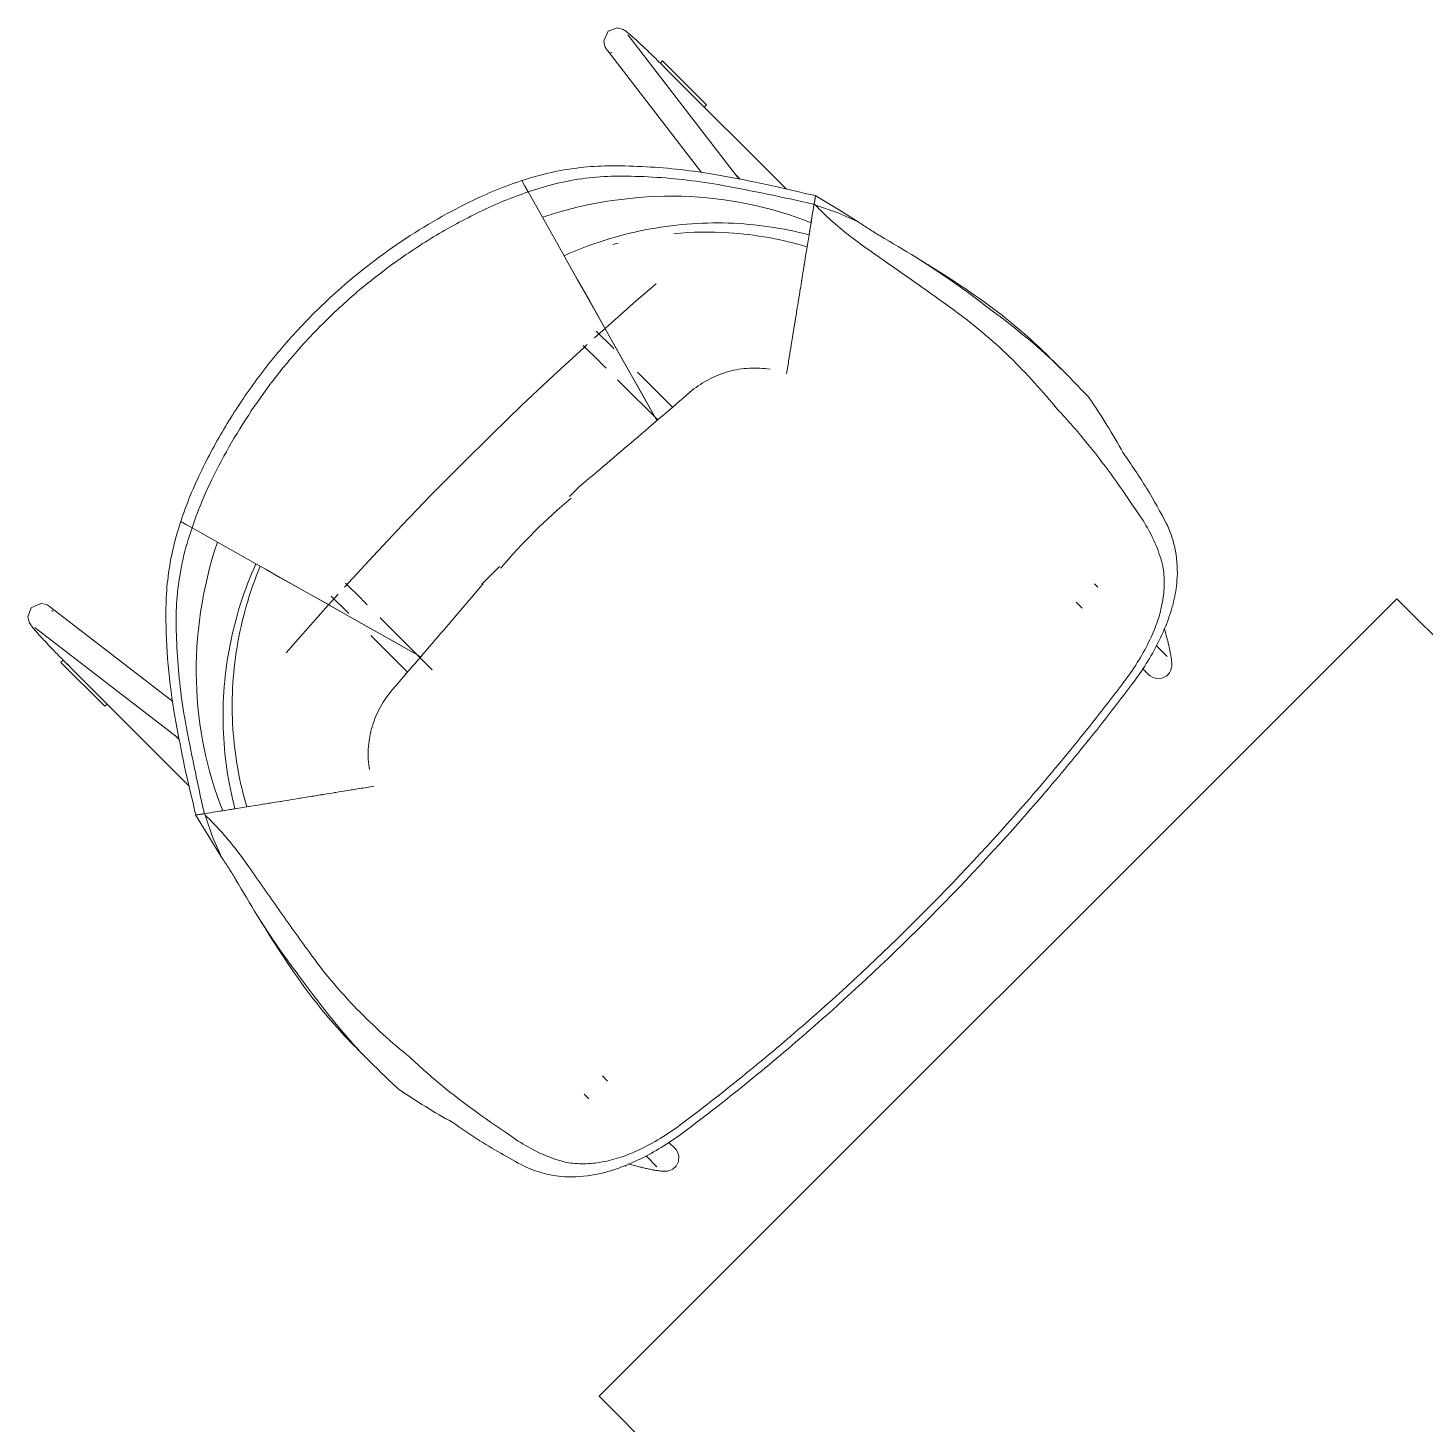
# Model space of a CAD drawing. Header units: millimetres. Extents: x 155927 to 317870, y -36033 to 97293.
# Drawn here: x 227383 to 228249, y 27307 to 28174 of the extents above; entities that cross this region are included whole.
import ezdxf

# ---------------------------------------------------------------- set-up
doc = ezdxf.new("R2010")
doc.units = ezdxf.units.MM
doc.header["$MEASUREMENT"] = 0
doc.layers.add('I-FURN', color=8, linetype='CONTINUOUS', lineweight=9)

msp = doc.modelspace()

# ---------------------------------------------------------------- linework, layer by layer
at = {"layer": 'I-FURN'}
for p, q in [((227742.55, 28171.66), (227748.21, 28173.75)), ((227748.21, 28173.75), (227750.72, 28173.29)), ((227750.72, 28173.29), (227751.87, 28172.79)), ((227751.87, 28172.79), (227752.57, 28172.4)), ((227742.55, 28171.66), (227739.91, 28165.84)), ((227739.91, 28165.84), (227740.32, 28163.09)), ((227752.57, 28172.4), (227753.1, 28172.06)), ((227753.1, 28172.06), (227753.57, 28171.73)), ((227753.57, 28171.73), (227754.01, 28171.4)), ((227754.01, 28171.4), (227754.46, 28171.06)), ((227754.46, 28171.06), (227754.91, 28170.69)), ((227754.86, 28169.51), (227754.9, 28169.46)), ((227754.9, 28169.46), (227755.02, 28169.3)), ((227754.91, 28170.69), (227755.39, 28170.3)), ((227755.02, 28169.3), (227755.06, 28169.25)), ((227822.27, 28081.99), (227755.06, 28169.25)), ((227755.39, 28170.3), (227755.89, 28169.89)), ((227755.89, 28169.89), (227756.41, 28169.44)), ((227756.41, 28169.44), (227756.96, 28168.96)), ((227756.96, 28168.96), (227757.54, 28168.45)), ((227757.54, 28168.45), (227758.15, 28167.91)), ((227758.15, 28167.91), (227758.79, 28167.34)), ((227758.79, 28167.34), (227759.45, 28166.74)), ((227759.45, 28166.74), (227760.14, 28166.11)), ((227760.14, 28166.11), (227760.86, 28165.46)), ((227760.86, 28165.46), (227761.61, 28164.77)), ((227761.61, 28164.77), (227762.38, 28164.05)), ((227762.38, 28164.05), (227763.17, 28163.31)), ((227740.32, 28163.09), (227740.82, 28161.87)), ((227740.82, 28161.87), (227741.23, 28161.15)), ((227741.23, 28161.15), (227741.57, 28160.6)), ((227741.57, 28160.6), (227741.9, 28160.13)), ((227741.9, 28160.13), (227742.23, 28159.69)), ((227742.23, 28159.69), (227742.38, 28159.49)), ((227742.38, 28159.49), (227800.54, 28083.98)), ((227744.21, 28158.76), (227744.36, 28158.64)), ((227744.36, 28158.64), (227744.59, 28158.47)), ((227744.59, 28158.47), (227744.87, 28158.24)), ((227763.17, 28163.31), (227763.98, 28162.55)), ((227763.98, 28162.55), (227764.82, 28161.76)), ((227764.82, 28161.76), (227765.68, 28160.94)), ((227765.68, 28160.94), (227766.56, 28160.11)), ((227766.56, 28160.11), (227767.45, 28159.25)), ((227767.45, 28159.25), (227768.37, 28158.37)), ((227768.37, 28158.37), (227769.29, 28157.48)), ((227769.29, 28157.48), (227770.24, 28156.57)), ((227770.24, 28156.57), (227771.19, 28155.64)), ((227771.19, 28155.64), (227772.15, 28154.7)), ((227772.15, 28154.7), (227773.13, 28153.75)), ((227773.13, 28153.75), (227774.11, 28152.78)), ((227774.11, 28152.78), (227775.1, 28151.81)), ((227775.02, 28151.91), (227776.38, 28153.27)), ((227779.32, 28147.6), (227775.02, 28151.91)), ((227775.1, 28151.81), (227776.09, 28150.83)), ((227776.09, 28150.83), (227777.09, 28149.84)), ((227803.69, 28126.06), (227776.43, 28153.32)), ((227777.09, 28149.84), (227778.09, 28148.84)), ((227778.09, 28148.84), (227779.09, 28147.85)), ((227779.09, 28147.85), (227779.31, 28147.62)), ((227853.27, 28073.67), (227779.31, 28147.62)), ((227803.65, 28126.01), (227802.28, 28124.64)), ((227689.02, 28078.95), (227690.99, 28075.45)), ((227689.02, 28078.95), (227690.99, 28075.45)), ((227821.81, 28082.5), (227824.51, 28079.8)), ((227822.27, 28081.99), (227823.05, 28080.82)), ((227690.99, 28075.45), (227692.98, 28071.93)), ((227690.99, 28075.45), (227692.98, 28071.93)), ((227701.83, 28056.22), (227692.98, 28071.93)), ((227692.98, 28071.93), (227701.83, 28056.22)), ((227871.25, 28069.66), (227870.38, 28064.28)), ((227870.38, 28064.31), (227871.25, 28069.65)), ((227870.39, 28064.34), (227871.25, 28069.65)), ((227884.46, 28061.58), (227871.15, 28069.7)), ((227869.9, 28064.4), (227870.38, 28064.31)), ((227871.29, 28063.71), (227870.38, 28064.28)), ((227871.29, 28063.71), (227884.81, 28059.17)), ((227897.76, 28053.45), (227884.46, 28061.58)), ((227715.28, 28032.34), (227701.83, 28056.22)), ((227701.83, 28056.22), (227715.28, 28032.34)), ((227868.53, 28052.85), (227867.83, 28048.53)), ((227869.5, 28058.89), (227868.53, 28052.85)), ((227884.81, 28059.17), (227897.76, 28053.45)), ((227867.3, 28045.29), (227866.11, 28037.9)), ((227867.83, 28048.53), (227867.3, 28045.29)), ((227716.81, 28029.63), (227715.28, 28032.34)), ((227715.28, 28032.34), (227716.81, 28029.63)), ((227716.81, 28029.63), (227772.72, 27930.4)), ((227718.88, 28025.95), (227716.81, 28029.63)), ((227723.69, 28017.42), (227718.88, 28025.95)), ((227933.56, 28031.44), (227944.16, 28024.6)), ((227730.98, 28004.47), (227723.69, 28017.42)), ((227944.16, 28024.6), (227954.83, 28017.43)), ((227954.83, 28017.43), (227966.15, 28009.27)), ((227772.36, 28014.99), (227760.29, 28004.56)), ((227740.39, 27987.78), (227730.98, 28004.47)), ((227760.29, 28004.56), (227740.91, 27987.41)), ((227740.91, 27987.41), (227734.19, 27981.36)), ((227745.55, 27975.34), (227735.26, 27985.62)), ((227751.42, 27968.21), (227740.39, 27987.78)), ((227708.48, 27957.75), (227727.71, 27975.48)), ((227727.21, 27976.7), (227737.06, 27966.85)), ((227727.71, 27975.48), (227729.67, 27977.27)), ((227745.55, 27975.34), (227746.23, 27974.65)), ((227737.67, 27966.25), (227737.06, 27966.85)), ((227738.36, 27965.55), (227737.67, 27966.25)), ((227739.08, 27964.84), (227738.36, 27965.55)), ((227739.81, 27964.11), (227739.08, 27964.84)), ((227763.49, 27946.78), (227751.42, 27968.21)), ((228024.24, 27961.53), (228018.3, 27967.47)), ((227689.37, 27939.71), (227708.48, 27957.75)), ((227740.55, 27963.36), (227739.81, 27964.11)), ((227741.31, 27962.61), (227740.55, 27963.36)), ((227782.56, 27938.32), (227760.88, 27960)), ((227843.07, 27961.88), (227841.58, 27962.09)), ((227749.33, 27954.58), (227748.51, 27955.4)), ((227750.15, 27953.76), (227749.33, 27954.58)), ((227750.15, 27953.76), (227773.52, 27930.4)), ((227670.42, 27921.4), (227689.37, 27939.71)), ((227772.72, 27930.4), (227763.49, 27946.78)), ((227651.67, 27902.83), (227670.42, 27921.4)), ((227633.13, 27884.05), (227651.67, 27902.83)), ((227614.84, 27865.09), (227633.13, 27884.05)), ((227480.94, 27865.4), (227477.44, 27867.37)), ((227480.94, 27865.4), (227477.44, 27867.37)), ((227484.46, 27863.42), (227480.94, 27865.4)), ((227484.46, 27863.42), (227480.94, 27865.4)), ((227484.46, 27863.42), (227500.17, 27854.56)), ((227500.17, 27854.56), (227484.46, 27863.42)), ((227596.83, 27845.97), (227614.84, 27865.09)), ((227500.17, 27854.56), (227524.05, 27841.11)), ((227524.05, 27841.11), (227500.17, 27854.56)), ((227579.13, 27826.72), (227596.83, 27845.97)), ((227524.05, 27841.11), (227526.76, 27839.58)), ((227526.76, 27839.58), (227524.05, 27841.11)), ((227626.35, 27783.48), (227526.76, 27839.58)), ((227526.76, 27839.58), (227530.44, 27837.51)), ((227530.44, 27837.51), (227538.97, 27832.7)), ((227538.97, 27832.7), (227551.92, 27825.41)), ((227589.54, 27819.33), (227579.69, 27829.18)), ((227664.2, 27828.46), (227664.99, 27828.76)), ((228046.44, 27826.59), (228044.39, 27828.65)), ((227551.92, 27825.41), (227568.62, 27816)), ((227568.98, 27815.48), (227575.03, 27822.2)), ((227570.77, 27821.13), (227581.06, 27810.84)), ((227589.54, 27819.33), (227590.22, 27818.65)), ((227590.22, 27818.65), (227590.92, 27817.95)), ((227590.92, 27817.95), (227591.64, 27817.23)), ((227591.64, 27817.23), (227592.37, 27816.5)), ((228231.93, 27819.43), (227736.96, 27324.46)), ((228033.07, 27817.34), (228036.75, 27813.66)), ((228726.91, 27324.46), (228231.93, 27819.43)), ((227384.73, 27813.84), (227382.64, 27808.18)), ((227384.73, 27813.84), (227390.56, 27816.49)), ((227390.56, 27816.49), (227393.3, 27816.07)), ((227393.3, 27816.07), (227394.52, 27815.57)), ((227394.52, 27815.57), (227395.25, 27815.17)), ((227395.25, 27815.17), (227395.79, 27814.82)), ((227395.79, 27814.82), (227396.26, 27814.5)), ((227396.26, 27814.5), (227396.7, 27814.17)), ((227396.7, 27814.17), (227396.91, 27814.01)), ((227472.52, 27755.77), (227396.91, 27814.01)), ((227397.64, 27812.19), (227397.75, 27812.03)), ((227397.75, 27812.03), (227397.93, 27811.81)), ((227397.93, 27811.81), (227398.16, 27811.52)), ((227551.83, 27796.1), (227568.98, 27815.48)), ((227568.62, 27816), (227588.18, 27804.98)), ((227581.66, 27810.24), (227581.06, 27810.84)), ((227592.37, 27816.5), (227593.11, 27815.76)), ((227382.64, 27808.18), (227383.11, 27805.67)), ((227383.11, 27805.67), (227383.6, 27804.52)), ((227383.6, 27804.52), (227383.99, 27803.82)), ((227383.99, 27803.82), (227384.34, 27803.29)), ((227384.34, 27803.29), (227384.66, 27802.82)), ((227384.66, 27802.82), (227384.99, 27802.38)), ((227384.99, 27802.38), (227385.33, 27801.94)), ((227385.33, 27801.94), (227385.7, 27801.48)), ((227385.7, 27801.48), (227386.09, 27801)), ((227386.09, 27801), (227386.51, 27800.51)), ((227386.51, 27800.51), (227386.95, 27799.98)), ((227386.88, 27801.53), (227386.94, 27801.49)), ((227386.94, 27801.49), (227387.09, 27801.38)), ((227386.95, 27799.98), (227387.43, 27799.43)), ((227387.09, 27801.38), (227387.14, 27801.34)), ((227387.14, 27801.34), (227474.4, 27734.13)), ((227588.18, 27804.98), (227609.62, 27792.9)), ((227601.08, 27807.79), (227601.9, 27806.97)), ((227601.9, 27806.97), (227602.63, 27806.24)), ((227633.45, 27775.42), (227602.63, 27806.24)), ((228088.69, 27797.64), (228087.78, 27801.05)), ((228089.26, 27802.97), (228088.76, 27802.84)), ((227387.43, 27799.43), (227387.94, 27798.85)), ((227387.94, 27798.85), (227388.48, 27798.24)), ((227388.48, 27798.24), (227389.05, 27797.6)), ((227389.05, 27797.6), (227389.65, 27796.94)), ((227389.65, 27796.94), (227390.28, 27796.25)), ((227390.28, 27796.25), (227390.94, 27795.53)), ((227390.94, 27795.53), (227391.62, 27794.79)), ((227391.62, 27794.79), (227392.34, 27794.02)), ((227392.34, 27794.02), (227393.08, 27793.22)), ((227393.08, 27793.22), (227393.85, 27792.41)), ((227393.85, 27792.41), (227394.64, 27791.57)), ((227394.64, 27791.57), (227395.45, 27790.71)), ((227542.95, 27785.83), (227551.83, 27796.1)), ((227595.36, 27796.54), (227618.07, 27773.83)), ((227609.62, 27792.9), (227626.35, 27783.48)), ((228088.74, 27797.45), (228088.69, 27797.64)), ((228088.94, 27796.72), (228088.74, 27797.45)), ((228089.12, 27796), (228088.94, 27796.72)), ((228089.31, 27795.28), (228089.12, 27796)), ((228089.49, 27794.56), (228089.31, 27795.28)), ((228089.67, 27793.85), (228089.49, 27794.56)), ((228089.84, 27793.14), (228089.67, 27793.85)), ((228090.01, 27792.43), (228089.84, 27793.14)), ((228090.18, 27791.74), (228090.01, 27792.43)), ((228090.34, 27791.05), (228090.18, 27791.74)), ((228090.5, 27790.37), (228090.34, 27791.05)), ((227395.45, 27790.71), (227396.29, 27789.83)), ((227396.29, 27789.83), (227397.14, 27788.94)), ((227397.14, 27788.94), (227398.02, 27788.03)), ((227398.02, 27788.03), (227398.91, 27787.1)), ((227398.91, 27787.1), (227399.83, 27786.16)), ((227399.83, 27786.16), (227400.75, 27785.2)), ((227400.75, 27785.2), (227401.69, 27784.24)), ((227401.69, 27784.24), (227402.65, 27783.26)), ((227402.65, 27783.26), (227403.61, 27782.28)), ((228089.47, 27783.57), (228082.77, 27790.26)), ((228090.65, 27789.69), (228090.5, 27790.37)), ((228090.8, 27789.03), (228090.65, 27789.69)), ((228090.94, 27788.38), (228090.8, 27789.03)), ((228091.07, 27787.74), (228090.94, 27788.38)), ((228091.2, 27787.12), (228091.07, 27787.74)), ((228091.32, 27786.5), (228091.2, 27787.12)), ((228091.44, 27785.9), (228091.32, 27786.5)), ((228091.55, 27785.32), (228091.44, 27785.9)), ((228091.65, 27784.75), (228091.55, 27785.32)), ((228091.75, 27784.19), (228091.65, 27784.75)), ((228091.84, 27783.65), (228091.75, 27784.19)), ((228091.93, 27783.12), (228091.84, 27783.65)), ((228092, 27782.61), (228091.93, 27783.12)), ((228092.07, 27782.11), (228092, 27782.61)), ((227403.07, 27779.96), (227430.34, 27752.7)), ((227403.12, 27780.01), (227404.49, 27781.37)), ((227403.61, 27782.28), (227404.59, 27781.29)), ((227404.49, 27781.37), (227408.76, 27777.1)), ((227404.59, 27781.29), (227405.57, 27780.3)), ((227405.57, 27780.3), (227406.56, 27779.3)), ((227406.56, 27779.3), (227407.55, 27778.3)), ((227407.55, 27778.3), (227408.55, 27777.3)), ((227408.55, 27777.3), (227408.77, 27777.08)), ((227408.77, 27777.08), (227482.72, 27703.13)), ((228074.37, 27776.04), (228078.16, 27772.25)), ((228090.94, 27773.55), (228091.71, 27775.07)), ((228091.71, 27775.07), (228092.06, 27776.19)), ((228092.06, 27776.19), (228092.22, 27777.03)), ((228092.14, 27781.63), (228092.07, 27782.11)), ((228092.19, 27781.15), (228092.14, 27781.63)), ((228092.24, 27780.68), (228092.19, 27781.15)), ((228092.22, 27777.03), (228092.3, 27777.71)), ((228092.28, 27780.22), (228092.24, 27780.68)), ((228092.31, 27779.76), (228092.28, 27780.22)), ((228092.3, 27777.71), (228092.33, 27778.29)), ((228092.33, 27779.29), (228092.31, 27779.76)), ((228092.34, 27778.81), (228092.33, 27779.29)), ((228092.33, 27778.29), (228092.34, 27778.81)), ((228078.85, 27771.63), (228078.16, 27772.25)), ((228080.28, 27770.69), (228078.85, 27771.63)), ((228082.71, 27769.88), (228080.28, 27770.69)), ((228086.17, 27770.05), (228082.71, 27769.88)), ((228086.17, 27770.05), (228089.24, 27771.63)), ((228089.24, 27771.63), (228090.94, 27773.55)), ((227431.75, 27754.11), (227430.38, 27752.75)), ((227476.59, 27731.89), (227473.92, 27734.55)), ((227474.4, 27734.13), (227475.57, 27733.34)), ((227594.31, 27714.81), (227594.49, 27713.48)), ((227503.54, 27687.87), (227497.51, 27686.89)), ((227507.86, 27688.57), (227503.54, 27687.87)), ((227511.1, 27689.09), (227507.86, 27688.57)), ((227518.49, 27690.29), (227511.1, 27689.09)), ((227486.69, 27685.24), (227494.81, 27671.93)), ((227492.11, 27686.01), (227486.73, 27685.14)), ((227486.75, 27685.15), (227492.09, 27686.01)), ((227487.33, 27685.24), (227492.05, 27686)), ((227492.09, 27686.01), (227491.99, 27686.49)), ((227492.69, 27685.1), (227492.11, 27686.01)), ((227497.22, 27671.59), (227492.69, 27685.1)), ((227494.81, 27671.93), (227502.94, 27658.63)), ((227502.94, 27658.63), (227497.22, 27671.59)), ((227531.79, 27612.23), (227524.95, 27622.84)), ((227538.96, 27601.56), (227531.79, 27612.23)), ((227547.13, 27590.25), (227538.96, 27601.56)), ((227588.92, 27538.09), (227594.86, 27532.15)), ((227742.29, 27520.09), (227739.06, 27523.32)), ((227727.74, 27512.01), (227730.63, 27509.12)), ((227784.14, 27478.24), (227780.35, 27482.03)), ((227766.13, 27473.62), (227772.83, 27466.92)), ((227784.77, 27477.54), (227784.14, 27478.24)), ((227785.7, 27476.11), (227784.77, 27477.54)), ((227786.51, 27473.68), (227785.7, 27476.11)), ((227786.35, 27470.23), (227786.51, 27473.68)), ((227753.56, 27467.63), (227753.42, 27467.13)), ((227755.35, 27468.61), (227758.75, 27467.7)), ((227758.95, 27467.65), (227758.75, 27467.7)), ((227759.67, 27467.46), (227758.95, 27467.65)), ((227760.39, 27467.27), (227759.67, 27467.46)), ((227761.11, 27467.08), (227760.39, 27467.27)), ((227761.83, 27466.9), (227761.11, 27467.08)), ((227762.55, 27466.72), (227761.83, 27466.9)), ((227763.25, 27466.55), (227762.55, 27466.72)), ((227763.96, 27466.38), (227763.25, 27466.55)), ((227764.66, 27466.21), (227763.96, 27466.38)), ((227765.35, 27466.05), (227764.66, 27466.21)), ((227766.03, 27465.89), (227765.35, 27466.05)), ((227766.7, 27465.74), (227766.03, 27465.89)), ((227767.36, 27465.6), (227766.7, 27465.74)), ((227768.01, 27465.46), (227767.36, 27465.6)), ((227768.65, 27465.32), (227768.01, 27465.46)), ((227769.28, 27465.19), (227768.65, 27465.32)), ((227769.89, 27465.07), (227769.28, 27465.19)), ((227770.49, 27464.95), (227769.89, 27465.07)), ((227771.07, 27464.84), (227770.49, 27464.95)), ((227771.65, 27464.74), (227771.07, 27464.84)), ((227772.2, 27464.64), (227771.65, 27464.74)), ((227772.74, 27464.55), (227772.2, 27464.64)), ((227773.27, 27464.47), (227772.74, 27464.55)), ((227773.78, 27464.39), (227773.27, 27464.47)), ((227774.28, 27464.32), (227773.78, 27464.39)), ((227774.77, 27464.26), (227774.28, 27464.32)), ((227775.24, 27464.2), (227774.77, 27464.26)), ((227775.71, 27464.15), (227775.24, 27464.2)), ((227776.17, 27464.11), (227775.71, 27464.15)), ((227776.63, 27464.08), (227776.17, 27464.11)), ((227777.1, 27464.06), (227776.63, 27464.08)), ((227777.59, 27464.05), (227777.1, 27464.06)), ((227778.11, 27464.06), (227777.59, 27464.05)), ((227778.68, 27464.1), (227778.11, 27464.06)), ((227779.36, 27464.17), (227778.68, 27464.1)), ((227780.21, 27464.34), (227779.36, 27464.17)), ((227781.32, 27464.68), (227780.21, 27464.34)), ((227782.84, 27465.45), (227781.32, 27464.68)), ((227784.76, 27467.15), (227782.84, 27465.45)), ((227786.35, 27470.23), (227784.76, 27467.15)), ((227736.96, 27324.46), (228231.93, 26829.48))]:
    msp.add_line(p, q, dxfattribs=at)
msp.add_arc((227962.07, 27594.33), 376.15, 130.12594, 139.52933, dxfattribs=at)
for centre, major_axis, ratio, start_param, end_param in [((227831.03, 28570.64), (411.51, -411.51), 0.743145, 5.413461, 5.430001), ((225162.71, 23505.13), (-3756.55, -3756.55), 0.981627, 3.381927, 3.386869), ((226217.06, 23748.69), (4235.43, -4235.43), 0.743145, 1.876602, 1.878583), ((226985.75, 27725.36), (411.51, -411.51), 0.743145, 0.853184, 0.869724), ((232051.27, 30393.69), (-3756.55, -3756.55), 0.981627, 6.037909, 6.042851), ((231807.7, 29339.34), (4235.43, -4235.43), 0.743145, 4.404602, 4.406583)]:
    msp.add_ellipse(centre, major_axis=major_axis, ratio=ratio, start_param=start_param, end_param=end_param, dxfattribs=at)
for points in [[(227742.56, 28088.12), (227736.93, 28088.09), (227725.46, 28087.37), (227707.47, 28084.43), (227695.22, 28081), (227689.02, 28078.95)], [(227806.6, 28083.16), (227799.29, 28084.35), (227784.8, 28086.32), (227763.49, 28087.91), (227749.5, 28088.19), (227742.56, 28088.12)], [(227656.74, 28065.74), (227662.16, 28068.38), (227672.98, 28073.24), (227683.7, 28077.21), (227689.02, 28078.95)], [(227692.98, 28071.93), (227699.44, 28074.17), (227712.24, 28077.91), (227731.02, 28081.07), (227743.02, 28081.78), (227748.91, 28081.76)], [(227748.91, 28081.76), (227755.92, 28081.78), (227770.08, 28081.38), (227791.67, 28079.5), (227806.35, 28077.32), (227813.76, 28076)], [(227862.79, 28071.52), (227853.01, 28073.93), (227833.82, 28078.24), (227815.5, 28081.64), (227806.6, 28083.16)], [(227692.98, 28071.93), (227688.01, 28070.27), (227678.01, 28066.54), (227667.94, 28062.02), (227662.9, 28059.58)], [(227868.53, 28052.85), (227843.94, 28062.66), (227789.46, 28074.22), (227730.54, 28065.8), (227701.83, 28056.22)], [(227813.76, 28076), (227822.73, 28074.3), (227841.1, 28070.7), (227860.2, 28066.61), (227869.9, 28064.4)], [(227870.39, 28064.34), (227870.62, 28065.77), (227870.91, 28067.54), (227871.25, 28069.65)], [(227870.38, 28064.28), (227869.94, 28061.58), (227869.57, 28059.28), (227869.26, 28057.38)], [(227903.4, 28036.67), (227899.4, 28039.44), (227891.66, 28045.17), (227880.84, 28054.21), (227874.35, 28060.51), (227871.29, 28063.71)], [(227867.3, 28045.29), (227851.12, 28049.57), (227817.43, 28054.53), (227765.43, 28050.35), (227731.56, 28039.63), (227715.28, 28032.34)], [(227868.53, 28052.85), (227868.26, 28051.23), (227868.03, 28049.79), (227867.83, 28048.53)], [(227869.26, 28057.37), (227868.95, 28055.47), (227868.71, 28053.96), (227868.53, 28052.85)], [(227897.76, 28053.45), (227899.95, 28051.92), (227904.41, 28048.93), (227909.05, 28046.06), (227911.4, 28044.67)], [(227867.83, 28048.53), (227867.62, 28047.27), (227867.45, 28046.19), (227867.3, 28045.29)], [(227748.79, 28040.21), (227747.72, 28039.94), (227746.66, 28039.65), (227745.59, 28039.34)], [(227866.26, 28038.86), (227866.21, 28038.54), (227866.16, 28038.22), (227866.11, 28037.9)], [(227956.19, 27999.31), (227947.45, 28005.62), (227929.92, 28018.17), (227912.26, 28030.53), (227903.4, 28036.67)], [(227985.01, 27996.99), (227978.45, 28002), (227964.87, 28011.63), (227950.65, 28020.8), (227943.44, 28025.33)], [(227862.75, 28017.21), (227862.47, 28015.48), (227862.18, 28013.68), (227861.88, 28011.79)], [(227863.76, 28023.43), (227863.43, 28021.39), (227863.07, 28019.17), (227862.69, 28016.81)], [(227861.87, 28011.78), (227861.49, 28009.43), (227861.1, 28006.98), (227860.68, 28004.42)], [(227966.15, 28009.27), (227972.76, 28004.35), (227985.89, 27994.59), (228004.86, 27979.63), (228016.57, 27969.16), (228022.09, 27963.68)], [(227860.78, 28005.05), (227860.44, 28002.92), (227860.08, 28000.71), (227859.71, 27998.45)], [(228021.5, 27936.84), (228016.96, 27942.46), (228007.42, 27953.54), (227991.86, 27969.77), (227974.83, 27985.17), (227962.55, 27994.72), (227956.19, 27999.31)], [(227858.54, 27991.2), (227858.14, 27988.73), (227857.74, 27986.23), (227857.32, 27983.69)], [(227859.72, 27998.47), (227859.29, 27995.83), (227858.85, 27993.1), (227858.4, 27990.34)], [(228015.78, 27969.99), (228010.98, 27974.77), (228001.02, 27984.01), (227990.43, 27992.73), (227985.01, 27996.99)], [(227857.32, 27983.65), (227856.86, 27980.84), (227856.4, 27977.99), (227855.93, 27975.07)], [(227856.11, 27976.18), (227855.68, 27973.53), (227855.24, 27970.83), (227854.8, 27968.11)], [(227854.81, 27968.15), (227854.32, 27965.16), (227853.83, 27962.14), (227853.34, 27959.07)], [(228022.07, 27963.69), (228019.98, 27965.8), (228017.88, 27967.9), (228015.78, 27969.99)], [(227841.58, 27962.09), (227837.29, 27962.68), (227828.58, 27962.92), (227815.79, 27960.48), (227803.79, 27955.4), (227796.64, 27950.43), (227793.36, 27947.6)], [(228022.09, 27963.68), (228025.38, 27960.41), (228031.85, 27953.89), (228038.07, 27947.37), (228041.11, 27944.1)], [(227793.36, 27947.6), (227782, 27937.79), (227759.14, 27918.16), (227736.03, 27898.51), (227724.41, 27888.67)], [(228041.11, 27944.1), (228044.97, 27938.48), (228052.32, 27927.19), (228058.92, 27915.84), (228062.03, 27910.16)], [(228068.38, 27876.91), (228064.11, 27883.47), (228054.91, 27896.7), (228039.49, 27916.98), (228027.71, 27930.25), (228021.5, 27936.84)], [(228062.03, 27910.16), (228067.34, 27902.67), (228077.19, 27887.79), (228085.43, 27873.17), (228089.12, 27865.93)], [(227477.44, 27867.37), (227479.19, 27872.69), (227483.15, 27883.42), (227488.01, 27894.23), (227490.66, 27899.65)], [(227496.81, 27893.49), (227494.37, 27888.45), (227489.86, 27878.38), (227486.12, 27868.39), (227484.46, 27863.42)], [(227724.41, 27888.67), (227722.46, 27886.72), (227720.51, 27884.78), (227718.57, 27882.83)], [(228086.8, 27839.59), (228085.73, 27844.01), (228082.95, 27852.66), (228076.58, 27865.01), (228071.31, 27873), (228068.38, 27876.91)], [(227477.44, 27867.37), (227475.4, 27861.17), (227471.97, 27848.92), (227469.03, 27830.94), (227468.31, 27819.46), (227468.28, 27813.84)], [(227474.63, 27807.49), (227474.61, 27813.37), (227475.33, 27825.38), (227478.49, 27844.16), (227482.22, 27856.95), (227484.46, 27863.42)], [(227500.17, 27854.56), (227490.6, 27825.86), (227482.18, 27766.93), (227493.74, 27712.46), (227503.54, 27687.87)], [(227524.05, 27841.11), (227516.76, 27824.84), (227506.05, 27790.97), (227501.86, 27738.96), (227506.83, 27705.27), (227511.1, 27689.09)], [(227526.76, 27839.58), (227520.01, 27823.27), (227510.43, 27789.55), (227507.92, 27738.47), (227513.82, 27705.83), (227518.49, 27690.29)], [(227675.13, 27839.39), (227671.49, 27835.75), (227667.84, 27832.11), (227664.2, 27828.46)], [(228078.77, 27794.04), (228080.65, 27797.99), (228083.83, 27805.8), (228086.86, 27817.48), (228087.96, 27828.83), (228087.41, 27836.05), (228086.8, 27839.59)], [(227664.99, 27828.76), (227655.61, 27817.69), (227636.86, 27795.66), (227618.15, 27773.87), (227608.8, 27763.03)], [(227468.28, 27813.84), (227468.15, 27803.49), (227468.85, 27782.48), (227471.46, 27760.8), (227473.23, 27749.79)], [(227480.39, 27742.64), (227479.07, 27750.04), (227476.9, 27764.7), (227475.02, 27786.32), (227474.61, 27800.47), (227474.63, 27807.49)], [(228089.39, 27804.66), (228087.74, 27800.41), (228083.96, 27791.93), (228076.77, 27779.15), (228071.08, 27770.87), (228068, 27766.77)], [(228063.5, 27768.99), (228066.56, 27773.08), (228072.17, 27781.34), (228076.74, 27789.78), (228078.77, 27794.04)], [(227608.8, 27763.03), (227605.96, 27759.74), (227600.98, 27752.58), (227595.91, 27740.59), (227593.47, 27727.79), (227593.71, 27719.1), (227594.31, 27714.81)], [(227473.23, 27749.79), (227474.76, 27740.84), (227478.17, 27722.47), (227482.47, 27703.33), (227484.88, 27693.61)], [(227491.99, 27686.49), (227489.79, 27696.18), (227485.69, 27715.27), (227482.1, 27733.65), (227480.39, 27742.64)], [(227551.97, 27695.71), (227549.42, 27695.3), (227546.94, 27694.9), (227544.59, 27694.51)], [(227551.35, 27695.61), (227553.48, 27695.95), (227555.68, 27696.31), (227557.94, 27696.68)], [(227566.06, 27697.99), (227563.28, 27697.54), (227560.57, 27697.1), (227557.94, 27696.68)], [(227597.32, 27703.06), (227594.26, 27702.56), (227591.23, 27702.07), (227588.25, 27701.59)], [(227492.11, 27686.01), (227494.81, 27686.45), (227497.11, 27686.82), (227499.02, 27687.13)], [(227499.02, 27687.13), (227500.93, 27687.44), (227502.43, 27687.69), (227503.54, 27687.87)], [(227503.54, 27687.87), (227505.16, 27688.13), (227506.6, 27688.36), (227507.86, 27688.57)], [(227507.86, 27688.57), (227509.12, 27688.77), (227510.2, 27688.95), (227511.1, 27689.09)], [(227529.5, 27692.07), (227526.58, 27691.6), (227521.71, 27690.81), (227519.19, 27690.4), (227518.49, 27690.29)], [(227529.29, 27692.04), (227530.43, 27692.22), (227531.66, 27692.42), (227532.96, 27692.63)], [(227539.59, 27693.7), (227537.22, 27693.32), (227535.07, 27692.97), (227533.04, 27692.64)], [(227539.18, 27693.64), (227540.92, 27693.92), (227542.73, 27694.21), (227544.61, 27694.52)], [(227492.05, 27686.01), (227490.76, 27685.8), (227489.14, 27685.53), (227487.32, 27685.24)], [(227519.72, 27652.99), (227516.95, 27656.99), (227511.23, 27664.73), (227502.18, 27675.55), (227495.89, 27682.04), (227492.69, 27685.1)], [(227502.94, 27658.63), (227504.47, 27656.44), (227507.47, 27651.98), (227510.33, 27647.35), (227511.72, 27644.99)], [(227557.09, 27600.21), (227550.77, 27608.94), (227538.23, 27626.47), (227525.86, 27644.13), (227519.72, 27652.99)], [(227531.06, 27612.96), (227535.59, 27605.75), (227544.76, 27591.52), (227554.4, 27577.95), (227559.4, 27571.39)], [(227619.55, 27534.89), (227613.94, 27539.43), (227602.85, 27548.98), (227586.63, 27564.53), (227571.22, 27581.56), (227561.68, 27593.85), (227557.09, 27600.21)], [(227592.71, 27534.3), (227587.23, 27539.82), (227576.77, 27551.53), (227561.81, 27570.5), (227552.04, 27583.63), (227547.13, 27590.25)], [(227559.4, 27571.39), (227563.66, 27565.96), (227572.39, 27555.37), (227581.63, 27545.42), (227586.4, 27540.62)], [(227586.4, 27540.62), (227588.49, 27538.51), (227590.59, 27536.42), (227592.7, 27534.33)], [(227612.29, 27515.28), (227609.02, 27518.32), (227602.5, 27524.55), (227595.98, 27531.02), (227592.71, 27534.3)], [(227679.48, 27488.01), (227672.92, 27492.28), (227659.69, 27501.48), (227639.41, 27516.91), (227626.14, 27528.69), (227619.55, 27534.89)], [(227612.29, 27515.28), (227617.93, 27511.42), (227629.23, 27504.05), (227640.56, 27497.46), (227646.23, 27494.37)], [(227646.23, 27494.37), (227651.2, 27490.78), (227661.1, 27483.97), (227676.04, 27475.11), (227685.69, 27469.77), (227690.46, 27467.27)], [(227716.81, 27469.59), (227712.36, 27470.67), (227703.68, 27473.46), (227691.37, 27479.83), (227683.39, 27485.09), (227679.48, 27488.01)], [(227751.74, 27467), (227755.99, 27468.65), (227764.46, 27472.43), (227777.25, 27479.63), (227785.52, 27485.32), (227789.63, 27488.39)], [(227787.41, 27492.89), (227783.32, 27489.83), (227775.05, 27484.23), (227766.62, 27479.65), (227762.35, 27477.62)], [(227762.35, 27477.62), (227758.41, 27475.74), (227750.59, 27472.56), (227738.91, 27469.53), (227727.56, 27468.43), (227720.35, 27468.98), (227716.81, 27469.59)]]:
    msp.add_open_spline(points, degree=3, dxfattribs=at)
for points, knots in [([(227490.66, 27899.65), (227495.37, 27909.29), (227505.8, 27928.31), (227524.3, 27955.95), (227545.56, 27982.09), (227574.03, 28011.11), (227603.96, 28034.96), (227633.78, 28053.77), (227649.03, 28061.96), (227656.74, 28065.74)], [-1, -1, -1, -1, -0.861111, -0.722222, -0.583333, -0.444444, -0.222222, -0.111111, 0, 0, 0, 0]), ([(227662.9, 28059.58), (227653.24, 28054.89), (227634.18, 28044.51), (227606.49, 28026.05), (227580.32, 28004.81), (227551.29, 27976.33), (227527.47, 27946.37), (227508.71, 27916.49), (227500.56, 27901.22), (227496.81, 27893.49)], [-1, -1, -1, -1, -0.861111, -0.722222, -0.583333, -0.444444, -0.222222, -0.111111, 0, 0, 0, 0]), ([(227866.11, 28037.9), (227850.56, 28042.57), (227823.21, 28047.52), (227794.86, 28047.15), (227783.39, 28046.11)], [0, 0, 0, 0, 0.3333333, 0.5588154, 0.5588154, 0.5588154, 0.5588154]), ([(227866.11, 28037.9), (227866.02, 28037.37), (227865.75, 28035.71), (227865.1, 28031.7), (227864.56, 28028.36), (227864.32, 28026.9)], [-1, -1, -1, -1, -0.8928571, -0.7857143, -0.7142857, -0.7142857, -0.7142857, -0.7142857]), ([(227864.36, 28027.1), (227864.24, 28026.4), (227864.05, 28025.21), (227863.84, 28023.93), (227863.76, 28023.44)], [-0.71428571, -0.71428571, -0.71428571, -0.71428571, -0.67857143, -0.65678994, -0.65678994, -0.65678994, -0.65678994]), ([(228089.12, 27865.93), (228090.42, 27863.22), (228092.63, 27857.68), (228095.59, 27846.09), (228096.27, 27832.78), (228093.85, 27817.77), (228091.1, 27809.07), (228089.39, 27804.66)], [-1, -1, -1, -1, -0.85, -0.7, -0.4, -0.2, 0, 0, 0, 0]), ([(227787.41, 27492.89), (227800.31, 27502.59), (227825.82, 27522.49), (227875.81, 27564.47), (227935.87, 27620.52), (227991.92, 27680.58), (228033.89, 27730.56), (228053.8, 27756.08), (228063.5, 27768.99)], [-1, -1, -1, -1, -0.875, -0.75, -0.5, -0.25, -0.125, 0, 0, 0, 0]), ([(228068, 27766.77), (228058.22, 27753.76), (228038.13, 27728.03), (227995.81, 27677.65), (227939.29, 27617.1), (227878.74, 27560.58), (227828.35, 27518.25), (227802.63, 27498.17), (227789.63, 27488.39)], [-1, -1, -1, -1, -0.875, -0.75, -0.5, -0.25, -0.125, 0, 0, 0, 0]), ([(227565.19, 27697.85), (227565.79, 27697.95), (227568.22, 27698.34), (227570.76, 27698.75), (227572.68, 27699.07), (227572.73, 27699.07)], [0.71428571, 0.71428571, 0.71428571, 0.71428571, 0.73214286, 0.78571429, 0.78716796, 0.78716796, 0.78716796, 0.78716796]), ([(227581.32, 27700.46), (227578.7, 27700.04), (227575.84, 27699.58), (227573.02, 27699.12), (227572.74, 27699.08)], [-0.85714286, -0.85714286, -0.85714286, -0.85714286, -0.78571429, -0.77790979, -0.77790979, -0.77790979, -0.77790979]), ([(227580.2, 27700.28), (227581.49, 27700.49), (227584.15, 27700.92), (227586.86, 27701.36), (227588.26, 27701.59)], [0.85714286, 0.85714286, 0.85714286, 0.85714286, 0.89285714, 0.93070121, 0.93070121, 0.93070121, 0.93070121]), ([(227690.46, 27467.27), (227694.08, 27465.54), (227701.51, 27462.76), (227715.32, 27460.18), (227728.93, 27460.69), (227741.88, 27463.54), (227748.43, 27465.72), (227751.74, 27467)], [0, 0, 0, 0, 0.2, 0.4, 0.7, 0.85, 1, 1, 1, 1])]:
    msp.add_open_spline(points, degree=3, knots=knots, dxfattribs=at)

doc.saveas('drawing.dxf')
